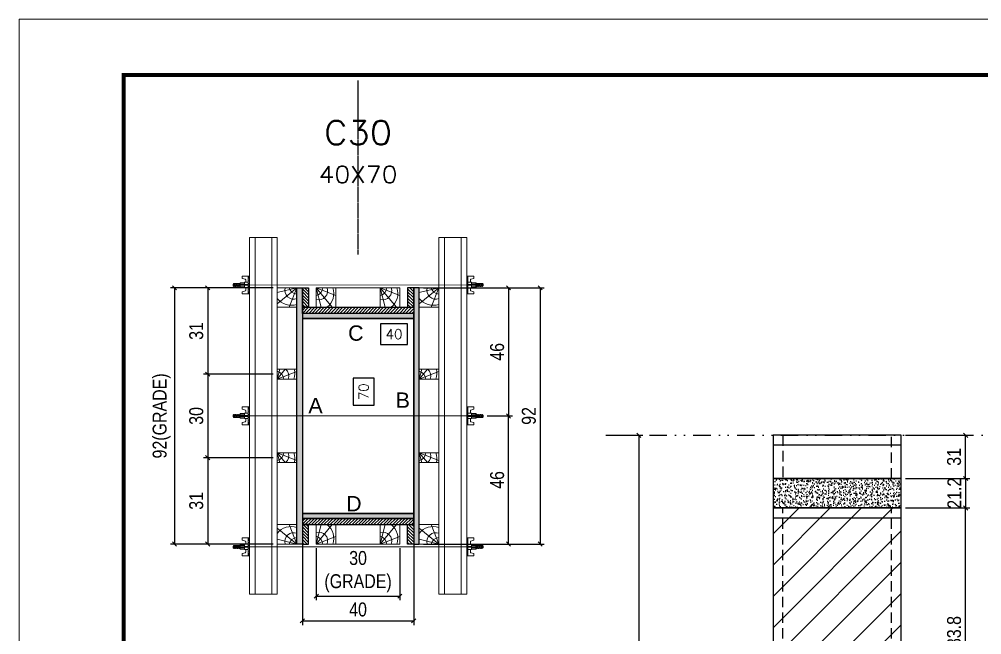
# Model space of a CAD drawing. Extents: x 2949 to 9203, y -16089 to 12527.
# Drawn here: x 4534 to 5225, y 1748 to 2190 of the extents above; entities that cross this region are included whole.
import ezdxf
from ezdxf.enums import TextEntityAlignment as Align

# ---------------------------------------------------------------- set-up
doc = ezdxf.new("R2010")
doc.units = 0
for name, pattern in [('DASHED', [0.75, 0.5, -0.25]), ('DIVIDE2', [0.625, 0.25, -0.125, 0, -0.125, 0, -0.125]), ('HIDDEN', [0.375, 0.25, -0.125])]:
    doc.linetypes.add(name, pattern=pattern)
for name, color, linetype in [('CHAPA', 1, 'Continuous'), ('COTA', 241, 'Continuous'), ('cotas', 4, 'Continuous'), ('MEIO_PONT', 93, 'Continuous'), ('Nível', 160, 'Continuous'), ('Painéis', 200, 'Continuous'), ('SARR_2.2x7', 40, 'Continuous'), ('SARRAFO', 251, 'Continuous'), ('Sarrafo de Pressão', 42, 'HIDDEN'), ('Texto de Titulo', 7, 'Continuous'), ('Texto Qtd Sarr', 242, 'Continuous'), ('TEXTO_GERAL', 7, 'Continuous')]:
    doc.layers.add(name, color=color, linetype=linetype)
for name, color, linetype, lineweight in [('Folhas', 255, 'Continuous', 9), ('Hachura', 251, 'Continuous', 9), ('Madeira', 126, 'Continuous', 18), ('Perfil Metálico', 224, 'Continuous', 18), ('SARRAFO DE PRESSAO', 251, 'DASHED', 9), ('Texto Seção', 7, 'Continuous', 15)]:
    doc.layers.add(name, color=color, linetype=linetype, lineweight=lineweight)
doc.styles.add('ARIAL', font='arial.ttf')
doc.styles.add('COTA TECNICA', font='techl___.ttf', dxfattribs={"height": 10})
doc.styles.add('COTA TECNICA 2X', font='techl___.ttf', dxfattribs={"height": 10})
doc.styles.add('COTA TECNICA-50', font='techl___.ttf', dxfattribs={"height": 10})
doc.styles.add('ROMANS', font='romans.shx')
doc.dimstyles.new('COTA PAINEL-50', dxfattribs={"dimtxt": 10, "dimasz": 3, "dimexe": 3, "dimexo": 3, "dimgap": 3, "dimtad": 1, "dimdec": 1, "dimzin": 12, "dimdsep": 46, "dimtxsty": 'COTA TECNICA-50', "dimblk1": 'OBLIQUE', "dimblk2": 'OBLIQUE', "dimsah": 1, "dimcen": 0.9, "dimclrd": 4, "dimclre": 4, "dimclrt": 240, "dimadec": 1, "dimazin": 3, "dimtfac": 1, "dimtdec": 1, "dimtmove": 0, "dimatfit": 3, "dimfxl": 1, "dimtolj": 1, "dimtzin": 12, "dimarcsym": 0})
doc.dimstyles.new('PAINEL', dxfattribs={"dimtxt": 10, "dimasz": 3, "dimexe": 3, "dimexo": 3, "dimgap": 3, "dimtad": 1, "dimdec": 1, "dimzin": 12, "dimdsep": 46, "dimtxsty": 'COTA TECNICA', "dimblk1": 'OBLIQUE', "dimblk2": 'OBLIQUE', "dimsah": 1, "dimcen": 0.9, "dimclrd": 4, "dimclre": 4, "dimclrt": 240, "dimadec": 1, "dimazin": 3, "dimtfac": 1, "dimtdec": 1, "dimtmove": 0, "dimatfit": 3, "dimfxl": 1, "dimtolj": 1, "dimtzin": 12, "dimarcsym": 0})
doc.dimstyles.new('SECAO PILAR', dxfattribs={"dimtxt": 10, "dimasz": 3, "dimexe": 3, "dimexo": 3, "dimgap": 3, "dimtad": 1, "dimdec": 1, "dimlfac": 0.5, "dimzin": 12, "dimdsep": 46, "dimtxsty": 'COTA TECNICA 2X', "dimblk1": 'OBLIQUE', "dimblk2": 'OBLIQUE', "dimsah": 1, "dimcen": 0.9, "dimclrd": 256, "dimclre": 256, "dimclrt": 256, "dimadec": 1, "dimazin": 3, "dimtfac": 1, "dimtdec": 1, "dimtmove": 0, "dimatfit": 3, "dimfxl": 1, "dimtolj": 1, "dimtzin": 12, "dimarcsym": 0})
doc.dimstyles.new('SECÇÃO 2', dxfattribs={"dimtxt": 7, "dimasz": 6, "dimexe": 0.18, "dimexo": 2, "dimgap": -4, "dimtad": 3, "dimdec": 1, "dimlfac": 0.5, "dimzin": 12, "dimdsep": 46, "dimtxsty": 'ROMANS', "dimblk": 'ARCHTICK', "dimcen": 0.09, "dimse1": 1, "dimse2": 1, "dimsd1": 1, "dimsd2": 1, "dimclrd": 180, "dimclre": 5, "dimclrt": 1, "dimadec": 0, "dimazin": 3, "dimtfac": 1, "dimtdec": 1, "dimtofl": 0, "dimtmove": 0, "dimatfit": 3, "dimldrblk": 'ARCHTICK', "dimfxl": 1, "dimtolj": 1, "dimtzin": 0, "dimarcsym": 0})

# ---------------------------------------------------------------- blocks, each defined once
blk = doc.blocks.new('9999999999')
at = {"layer": 'Folhas'}
blk.add_lwpolyline([(98138.98, 34190.21), (99623.98, 34190.21), (99623.98, 35240.21), (98138.98, 35240.21)], close=True, dxfattribs=at)
at = {"layer": 'Folhas', "color": 30, "const_width": 3}
blk.add_lwpolyline([(98213.98, 34230.21), (99583.98, 34230.21), (99583.98, 35200.21), (98213.98, 35200.21)], close=True, dxfattribs=at)
blk = doc.blocks.new('*D1313')
at = {"layer": 'COTA', "color": 180, "lineweight": -2, "transparency": 16777216}
for p, q in [((4788.84, 1931.77), (4773.84, 1931.77)), ((4773.84, 1931.77), (4773.84, 1912.44)), ((4788.84, 1912.44), (4788.84, 1931.77)), ((4773.84, 1912.44), (4788.84, 1912.44))]:
    blk.add_line(p, q, dxfattribs=at)
at = {"layer": 'Defpoints', "color": 0, "transparency": 16777216}
for p in [(4737.33, 1974.74), (4737.33, 1834.74), (4792.84, 1834.74)]:
    blk.add_point(p, dxfattribs=at)
at = {"layer": 'COTA', "color": 1, "transparency": 16777216, "insert": (4781.34, 1922.11), "char_height": 7, "attachment_point": 5, "rotation": 90, "style": 'ROMANS'}
blk.add_mtext('\\A1;70', dxfattribs=at)
blk = doc.blocks.new('_ArchTick')
at = {"color": 0, "linetype": 'ByBlock', "const_width": 0.15}
blk.add_lwpolyline([(-0.5, -0.5), (0.5, 0.5)], dxfattribs=at)
blk = doc.blocks.new('_Oblique')
at = {"color": 0, "linetype": 'ByBlock', "lineweight": -2}
blk.add_line((-0.5, -0.5), (0.5, 0.5), dxfattribs=at)
blk = doc.blocks.new('*D1314')
at = {"layer": 'COTA', "lineweight": -2, "transparency": 16777216}
for p, q in [((4824.33, 1996.74), (4911.1, 1996.74)), ((4908.1, 1996.74), (4908.1, 1812.74)), ((4824.33, 1812.74), (4911.1, 1812.74))]:
    blk.add_line(p, q, dxfattribs=at)
at = {"layer": 'Defpoints', "color": 0, "transparency": 16777216}
for p in [(4821.33, 1996.74), (4821.33, 1812.74), (4908.1, 1812.74)]:
    blk.add_point(p, dxfattribs=at)
at = {"layer": 'COTA', "lineweight": -2, "transparency": 16777216, "xscale": 3, "yscale": 3, "zscale": 3}
for p, rotation in [((4908.1, 1996.74), 90), ((4908.1, 1812.74), 270)]:
    blk.add_blockref('_Oblique', p, dxfattribs=dict(at, rotation=rotation))
at = {"layer": 'COTA', "transparency": 16777216, "insert": (4900.02, 1904.74), "char_height": 10, "attachment_point": 5, "rotation": 90, "style": 'COTA TECNICA 2X'}
blk.add_mtext('\\A1;92', dxfattribs=at)
blk = doc.blocks.new('*D1315')
at = {"layer": 'COTA', "lineweight": -2, "transparency": 16777216}
for p, q in [((4858.33, 1996.74), (4888.33, 1996.74)), ((4885.33, 1996.74), (4885.33, 1904.74)), ((4870.13, 1904.74), (4888.33, 1904.74))]:
    blk.add_line(p, q, dxfattribs=at)
at = {"layer": 'Defpoints', "color": 0, "transparency": 16777216}
for p in [(4855.33, 1996.74), (4867.13, 1904.74), (4885.33, 1904.74)]:
    blk.add_point(p, dxfattribs=at)
at = {"layer": 'COTA', "lineweight": -2, "transparency": 16777216, "xscale": 3, "yscale": 3, "zscale": 3}
for p, rotation in [((4885.33, 1996.74), 90), ((4885.33, 1904.74), 270)]:
    blk.add_blockref('_Oblique', p, dxfattribs=dict(at, rotation=rotation))
at = {"layer": 'COTA', "transparency": 16777216, "insert": (4877.23, 1950.74), "char_height": 10, "attachment_point": 5, "rotation": 90, "style": 'COTA TECNICA 2X'}
blk.add_mtext('\\A1;46', dxfattribs=at)
blk = doc.blocks.new('*D1316')
at = {"layer": 'COTA', "lineweight": -2, "transparency": 16777216}
for p, q in [((4870.13, 1904.74), (4888.33, 1904.74)), ((4885.33, 1812.74), (4885.33, 1904.74)), ((4858.33, 1812.74), (4888.33, 1812.74))]:
    blk.add_line(p, q, dxfattribs=at)
at = {"layer": 'Defpoints', "color": 0, "transparency": 16777216}
for p in [(4867.13, 1904.74), (4885.33, 1904.74), (4855.33, 1812.74)]:
    blk.add_point(p, dxfattribs=at)
at = {"layer": 'COTA', "lineweight": -2, "transparency": 16777216, "xscale": 3, "yscale": 3, "zscale": 3}
for p, rotation in [((4885.33, 1904.74), 90), ((4885.33, 1812.74), 270)]:
    blk.add_blockref('_Oblique', p, dxfattribs=dict(at, rotation=rotation))
at = {"layer": 'COTA', "transparency": 16777216, "insert": (4877.23, 1858.74), "char_height": 10, "attachment_point": 5, "rotation": 90, "style": 'COTA TECNICA 2X'}
blk.add_mtext('\\A1;46', dxfattribs=at)
blk = doc.blocks.new('*D1317')
at = {"layer": 'COTA', "color": 180, "lineweight": -2, "transparency": 16777216}
for p, q in [((4812.83, 1970.94), (4793.5, 1970.94)), ((4793.5, 1970.94), (4793.5, 1955.94)), ((4812.83, 1955.94), (4812.83, 1970.94)), ((4793.5, 1955.94), (4812.83, 1955.94))]:
    blk.add_line(p, q, dxfattribs=at)
at = {"layer": 'Defpoints', "color": 0, "transparency": 16777216}
for p in [(4737.33, 1974.74), (4817.33, 1974.74), (4817.33, 1951.94)]:
    blk.add_point(p, dxfattribs=at)
at = {"layer": 'COTA', "color": 1, "transparency": 16777216, "insert": (4803.16, 1963.44), "char_height": 7, "attachment_point": 5, "style": 'ROMANS'}
blk.add_mtext('\\A1;40', dxfattribs=at)
blk = doc.blocks.new('titulo1')
at = {"layer": 'Defpoints', "color": 252, "linetype": 'HIDDEN', "ltscale": 2}
blk.add_line((0, 0), (0, 125), dxfattribs=at)
at = {"layer": 'Defpoints', "style": 'ROMANS', "oblique": 15}
blk.add_attdef('FOLHA', text='', height=10, dxfattribs=at).set_placement((0, 15.58), align=Align.MIDDLE_CENTER)
at = {"layer": 'Texto Qtd Sarr', "color": 3, "style": 'ROMANS', "oblique": 15}
for tag, height, p in [('TITULO', 17, (0, 71.45)), ('SEÇÃO', 12, (0, 41.55))]:
    blk.add_attdef(tag, text='', height=height, dxfattribs=at).set_placement(p, align=Align.MIDDLE_CENTER)
blk = doc.blocks.new('PONTALETE')
at = {"layer": 'Madeira'}
for q in [(2.71, 7), (7, 5.76), (7, 1.74)]:
    blk.add_line((0, 0), q, dxfattribs=at)
blk.add_lwpolyline([(0, 0), (7, 0), (7, 7), (0, 7)], close=True, dxfattribs=at)
for centre, radius, start, end in [((2.04, 0.06), 6.23, 37.2818, 109.0913), ((1.09, 0.9), 3.19, 343.603, 109.9847), ((-0.21, -0.78), 3.09, 14.6322, 86.0383)]:
    blk.add_arc(centre, radius, start, end, dxfattribs=at)
blk = doc.blocks.new('*D1318')
at = {"layer": 'COTA', "lineweight": -2, "transparency": 16777216}
for p, q in [((4716.33, 1996.74), (4642.55, 1996.74)), ((4645.55, 1996.74), (4645.55, 1812.74)), ((4716.33, 1812.74), (4642.55, 1812.74))]:
    blk.add_line(p, q, dxfattribs=at)
at = {"layer": 'Defpoints', "color": 0, "transparency": 16777216}
for p in [(4719.33, 1996.74), (4645.55, 1812.74), (4719.33, 1812.74)]:
    blk.add_point(p, dxfattribs=at)
at = {"layer": 'COTA', "lineweight": -2, "transparency": 16777216, "xscale": 3, "yscale": 3, "zscale": 3}
for p, rotation in [((4645.55, 1996.74), 90), ((4645.55, 1812.74), 270)]:
    blk.add_blockref('_Oblique', p, dxfattribs=dict(at, rotation=rotation))
at = {"layer": 'COTA', "transparency": 16777216, "insert": (4636.33, 1904.74), "char_height": 10, "attachment_point": 5, "rotation": 90, "style": 'COTA TECNICA 2X'}
blk.add_mtext('\\A1;92(GRADE)', dxfattribs=at)
blk = doc.blocks.new('MEIO PONTALETE')
at = {"layer": 'Madeira'}
for q in [(2.71, 7), (3.5, 2.88), (3.5, 0.87)]:
    blk.add_line((0, 0), q, dxfattribs=at)
blk.add_lwpolyline([(0, 0), (3.5, 0), (3.5, 7), (0, 7)], close=True, dxfattribs=at)
for centre, radius, start, end in [((2.04, 0.06), 6.23, 76.4499, 109.0913), ((1.09, 0.9), 3.19, 40.9063, 109.9847), ((-0.21, -0.78), 3.09, 14.6322, 86.0383)]:
    blk.add_arc(centre, radius, start, end, dxfattribs=at)
blk = doc.blocks.new('*D1319')
at = {"layer": 'COTA', "lineweight": -2, "transparency": 16777216}
for p, q in [((4716.33, 1874.74), (4666.39, 1874.74)), ((4669.39, 1874.74), (4669.39, 1812.74)), ((4716.33, 1812.74), (4666.39, 1812.74))]:
    blk.add_line(p, q, dxfattribs=at)
at = {"layer": 'Defpoints', "color": 0, "transparency": 16777216}
for p in [(4719.33, 1874.74), (4669.39, 1812.74), (4719.33, 1812.74)]:
    blk.add_point(p, dxfattribs=at)
at = {"layer": 'COTA', "lineweight": -2, "transparency": 16777216, "xscale": 3, "yscale": 3, "zscale": 3}
for p, rotation in [((4669.39, 1874.74), 90), ((4669.39, 1812.74), 270)]:
    blk.add_blockref('_Oblique', p, dxfattribs=dict(at, rotation=rotation))
at = {"layer": 'COTA', "transparency": 16777216, "insert": (4661.17, 1843.74), "char_height": 10, "attachment_point": 5, "rotation": 90, "style": 'COTA TECNICA 2X'}
blk.add_mtext('\\A1;31', dxfattribs=at)
blk = doc.blocks.new('C')
at = {"layer": 'Hachura', "color": 0}
for p, q in [((0, 3.22), (0, -3.22)), ((0.45, 3.22), (0, 3.22)), ((0.46, 3.16), (0, 3.16)), ((0.46, 3.05), (0, 3.05)), ((0.46, 2.88), (0, 2.88)), ((0, 2.75), (0, -1.16)), ((0.46, 2.65), (0, 2.65)), ((0.46, 2.23), (0, 2.23)), ((0.46, 1.51), (0, 1.51)), ((0.39, 0.49), (0.17, 0.49)), ((0.45, -3.23), (0.45, 3.22)), ((0.45, 3.22), (2.58, 3.22)), ((1.74, 0.97), (0.45, 0.97)), ((1.45, 0.1), (0.45, 0.1)), ((1.35, 1.94), (1.35, 0.96)), ((2.58, 2.39), (1.47, 2.09)), ((1.74, -0.97), (1.74, 0.97)), ((1.74, 0.97), (1.74, 0.84)), ((1.74, 0.97), (1.74, 0.84)), ((1.74, 0.84), (3.35, 0.84)), ((3.35, 0.45), (1.74, 0.45)), ((2.58, 3.22), (2.58, 2.39)), ((3.32, 0.84), (3.32, -0.84)), ((3.35, 0.84), (3.35, -0.84)), ((3.68, 0.45), (3.35, 0.45)), ((3.84, -0.52), (3.35, 0.45)), ((3.35, 0.06), (3.67, -0.57)), ((3.68, 0.45), (4.16, -0.52)), ((3.72, 0.5), (4.25, -0.57)), ((4.37, -0.55), (3.83, 0.53)), ((4.15, 0.45), (3.93, 0.45)), ((4.42, -0.52), (3.93, 0.45)), ((4.15, 0.45), (4.26, 0.45)), ((4.26, 0.45), (4.74, -0.52)), ((4.3, 0.5), (4.83, -0.57)), ((4.95, -0.55), (4.41, 0.53)), ((4.51, 0.45), (4.84, 0.45)), ((5, -0.52), (4.51, 0.45)), ((4.84, 0.45), (5.32, -0.52)), ((4.88, 0.5), (5.41, -0.57)), ((5.53, -0.55), (4.99, 0.53)), ((5.58, -0.52), (5.09, 0.45)), ((5.42, 0.45), (5.09, 0.45)), ((5.58, -0.52), (5.09, 0.45)), ((5.42, 0.45), (5.74, -0.19)), ((5.46, 0.5), (5.74, -0.07)), ((5.74, 0.19), (5.57, 0.53)), ((5.74, 0.32), (5.68, 0.45)), ((5.68, 0.45), (5.74, 0.45)), ((5.74, 0.45), (5.9, 0.29)), ((5.74, 0.45), (5.74, -0.52)), ((5.9, -0.36), (5.9, 0.29)), ((0.45, 0), (0, 0)), ((0.46, -1.52), (0, -1.52)), ((0.46, -2.23), (0, -2.23)), ((0.46, -2.65), (0, -2.65)), ((0.46, -2.88), (0, -2.88)), ((0.46, -3.05), (0, -3.05)), ((0.46, -3.16), (0, -3.16)), ((0, -3.22), (2.57, -3.22)), ((0.08, -0.48), (0.29, -0.48)), ((0.29, -0.48), (0.4, -0.48)), ((0.45, 0), (0.45, -0.97)), ((0.45, -0.16), (1.45, -0.16)), ((0.45, -0.65), (0.45, -0.32)), ((0.45, -3.23), (0.45, -0.65)), ((0.45, -0.97), (1.74, -0.97)), ((1.35, -1.94), (1.35, -0.97)), ((2.58, -2.39), (1.47, -2.1)), ((3.35, -0.32), (1.74, -0.32)), ((3.35, -0.84), (1.74, -0.84)), ((2.58, -3.23), (2.58, -2.39)), ((3.35, -0.07), (3.58, -0.52)), ((3.35, -0.52), (3.58, -0.52)), ((3.84, -0.52), (4.16, -0.52)), ((4.42, -0.52), (4.74, -0.52)), ((4.63, -0.52), (4.74, -0.52)), ((5, -0.52), (5.32, -0.52)), ((5.58, -0.52), (5.74, -0.52)), ((5.74, -0.52), (5.9, -0.36)), ((5.74, -0.52), (5.74, -0.52))]:
    blk.add_line(p, q, dxfattribs=at)
for centre, radius, start, end in [((1.52, 1.94), 0.161, 104.7436, 180), ((1.44, -0.03), 0.129, 272.695, 87.305), ((3.81, 0.39), 0.143, 25.5688, 154.4312), ((4.39, 0.39), 0.143, 25.5688, 154.4312), ((4.97, 0.39), 0.143, 25.5688, 154.4312), ((5.55, 0.39), 0.143, 25.5688, 154.4312), ((0.17, -0.37), 0.174, 221.744, 317.8592), ((1.52, -1.94), 0.161, 180, 255.2564), ((3.71, -0.4), 0.174, 222.1408, 318.256), ((4.29, -0.4), 0.174, 222.1408, 318.256), ((4.87, -0.4), 0.174, 222.1408, 318.256), ((5.45, -0.4), 0.174, 222.1408, 318.256), ((5.61, -0.4), 0.174, 317.8592, 318.256)]:
    blk.add_arc(centre, radius, start, end, dxfattribs=at)
blk = doc.blocks.new('*D1320')
at = {"layer": 'COTA', "lineweight": -2, "transparency": 16777216}
for p, q in [((4716.33, 1996.74), (4666.39, 1996.74)), ((4669.39, 1996.74), (4669.39, 1934.74)), ((4716.33, 1934.74), (4666.39, 1934.74))]:
    blk.add_line(p, q, dxfattribs=at)
at = {"layer": 'Defpoints', "color": 0, "transparency": 16777216}
for p in [(4719.33, 1996.74), (4669.39, 1934.74), (4719.33, 1934.74)]:
    blk.add_point(p, dxfattribs=at)
at = {"layer": 'COTA', "lineweight": -2, "transparency": 16777216, "xscale": 3, "yscale": 3, "zscale": 3}
for p, rotation in [((4669.39, 1996.74), 90), ((4669.39, 1934.74), 270)]:
    blk.add_blockref('_Oblique', p, dxfattribs=dict(at, rotation=rotation))
at = {"layer": 'COTA', "transparency": 16777216, "insert": (4661.17, 1965.74), "char_height": 10, "attachment_point": 5, "rotation": 90, "style": 'COTA TECNICA 2X'}
blk.add_mtext('\\A1;31', dxfattribs=at)
blk = doc.blocks.new('*D1321')
at = {"layer": 'COTA', "lineweight": -2, "transparency": 16777216}
for p, q in [((4716.33, 1934.74), (4666.39, 1934.74)), ((4669.39, 1934.74), (4669.39, 1874.74)), ((4716.33, 1874.74), (4666.39, 1874.74))]:
    blk.add_line(p, q, dxfattribs=at)
at = {"layer": 'Defpoints', "color": 0, "transparency": 16777216}
for p in [(4719.33, 1934.74), (4669.39, 1874.74), (4719.33, 1874.74)]:
    blk.add_point(p, dxfattribs=at)
at = {"layer": 'COTA', "lineweight": -2, "transparency": 16777216, "xscale": 3, "yscale": 3, "zscale": 3}
for p, rotation in [((4669.39, 1934.74), 90), ((4669.39, 1874.74), 270)]:
    blk.add_blockref('_Oblique', p, dxfattribs=dict(at, rotation=rotation))
at = {"layer": 'COTA', "transparency": 16777216, "insert": (4661.17, 1904.74), "char_height": 10, "attachment_point": 5, "rotation": 90, "style": 'COTA TECNICA 2X'}
blk.add_mtext('\\A1;30', dxfattribs=at)
blk = doc.blocks.new('*D1343')
at = {"layer": 'cotas', "color": 4, "linetype": 'ByBlock', "lineweight": -2, "transparency": 16777216}
for p, q in [((4958.19, 1890.84), (4981.91, 1890.84)), ((4978.91, 1890.84), (4978.91, 1530.84)), ((4958.19, 1530.84), (4981.91, 1530.84))]:
    blk.add_line(p, q, dxfattribs=at)
at = {"layer": 'Defpoints', "color": 0, "linetype": 'ByBlock', "transparency": 16777216}
for p in [(4955.19, 1890.84), (4955.19, 1530.84), (4978.91, 1530.84)]:
    blk.add_point(p, dxfattribs=at)
at = {"layer": 'cotas', "color": 4, "linetype": 'ByBlock', "lineweight": -2, "transparency": 16777216, "xscale": 3, "yscale": 3, "zscale": 3}
for p, rotation in [((4978.91, 1890.84), 90), ((4978.91, 1530.84), 270)]:
    blk.add_blockref('_Oblique', p, dxfattribs=dict(at, rotation=rotation))
at = {"layer": 'cotas', "color": 240, "linetype": 'ByBlock', "transparency": 16777216, "insert": (4970.69, 1723.37), "char_height": 10, "attachment_point": 5, "rotation": 90, "style": 'COTA TECNICA'}
blk.add_mtext('\\A1;360', dxfattribs=at)
blk = doc.blocks.new('*D1325')
at = {"layer": 'COTA', "color": 4, "linetype": 'ByBlock', "lineweight": -2, "transparency": 16777216}
for p, q in [((5170.36, 1838.64), (5216.6, 1838.64)), ((5213.6, 1654.84), (5213.6, 1838.64)), ((5170.36, 1654.84), (5216.6, 1654.84))]:
    blk.add_line(p, q, dxfattribs=at)
at = {"layer": 'Defpoints', "color": 0, "linetype": 'ByBlock', "transparency": 16777216}
for p in [(5167.36, 1838.64), (5213.6, 1838.64), (5167.36, 1654.84)]:
    blk.add_point(p, dxfattribs=at)
at = {"layer": 'COTA', "color": 4, "linetype": 'ByBlock', "lineweight": -2, "transparency": 16777216, "xscale": 3, "yscale": 3, "zscale": 3}
for p, rotation in [((5213.6, 1838.64), 90), ((5213.6, 1654.84), 270)]:
    blk.add_blockref('_Oblique', p, dxfattribs=dict(at, rotation=rotation))
at = {"layer": 'COTA', "color": 240, "linetype": 'ByBlock', "transparency": 16777216, "insert": (5205.36, 1746.74), "char_height": 10, "attachment_point": 5, "rotation": 90, "style": 'COTA TECNICA'}
blk.add_mtext('\\A1;183.8', dxfattribs=at)
blk = doc.blocks.new('*D1326')
at = {"layer": 'COTA', "color": 4, "linetype": 'ByBlock', "lineweight": -2, "transparency": 16777216}
for p, q in [((5170.36, 1859.84), (5216.6, 1859.84)), ((5213.6, 1859.84), (5213.6, 1838.64)), ((5170.36, 1838.64), (5216.6, 1838.64))]:
    blk.add_line(p, q, dxfattribs=at)
at = {"layer": 'Defpoints', "color": 0, "linetype": 'ByBlock', "transparency": 16777216}
for p in [(5167.36, 1859.84), (5167.36, 1838.64), (5213.6, 1838.64)]:
    blk.add_point(p, dxfattribs=at)
at = {"layer": 'COTA', "color": 4, "linetype": 'ByBlock', "lineweight": -2, "transparency": 16777216, "xscale": 3, "yscale": 3, "zscale": 3}
for p, rotation in [((5213.6, 1859.84), 90), ((5213.6, 1838.64), 270)]:
    blk.add_blockref('_Oblique', p, dxfattribs=dict(at, rotation=rotation))
at = {"layer": 'COTA', "color": 240, "linetype": 'ByBlock', "transparency": 16777216, "insert": (5205.54, 1849.24), "char_height": 10, "attachment_point": 5, "rotation": 90, "style": 'COTA TECNICA'}
blk.add_mtext('\\A1;21.2', dxfattribs=at)
blk = doc.blocks.new('*D1341')
at = {"layer": 'COTA', "lineweight": -2, "transparency": 16777216}
for p, q in [((4737.33, 1828.14), (4737.33, 1754.62)), ((4817.33, 1828.14), (4817.33, 1754.62)), ((4737.33, 1757.62), (4817.33, 1757.62))]:
    blk.add_line(p, q, dxfattribs=at)
at = {"layer": 'Defpoints', "color": 0, "transparency": 16777216}
for p in [(4737.33, 1831.14), (4817.33, 1831.14), (4817.33, 1757.62)]:
    blk.add_point(p, dxfattribs=at)
at = {"layer": 'COTA', "lineweight": -2, "transparency": 16777216, "xscale": 3, "yscale": 3, "zscale": 3, "rotation": 180}
blk.add_blockref('_Oblique', (4737.33, 1757.62), dxfattribs=at)
at = {"layer": 'COTA', "lineweight": -2, "transparency": 16777216, "xscale": 3, "yscale": 3, "zscale": 3}
blk.add_blockref('_Oblique', (4817.33, 1757.62), dxfattribs=at)
at = {"layer": 'COTA', "transparency": 16777216, "insert": (4777.33, 1765.72), "char_height": 10, "attachment_point": 5, "style": 'COTA TECNICA 2X'}
blk.add_mtext('\\A1;40', dxfattribs=at)
blk = doc.blocks.new('*D1342')
at = {"layer": 'COTA', "lineweight": -2, "transparency": 16777216}
for p, q in [((4747.33, 1809.74), (4747.33, 1772.35)), ((4807.33, 1809.74), (4807.33, 1772.35)), ((4747.33, 1775.35), (4807.33, 1775.35))]:
    blk.add_line(p, q, dxfattribs=at)
at = {"layer": 'Defpoints', "color": 0, "transparency": 16777216}
for p in [(4747.33, 1812.74), (4807.33, 1812.74), (4807.33, 1775.35)]:
    blk.add_point(p, dxfattribs=at)
at = {"layer": 'COTA', "lineweight": -2, "transparency": 16777216, "xscale": 3, "yscale": 3, "zscale": 3, "rotation": 180}
blk.add_blockref('_Oblique', (4747.33, 1775.35), dxfattribs=at)
at = {"layer": 'COTA', "lineweight": -2, "transparency": 16777216, "xscale": 3, "yscale": 3, "zscale": 3}
blk.add_blockref('_Oblique', (4807.33, 1775.35), dxfattribs=at)
at = {"layer": 'COTA', "transparency": 16777216, "insert": (4777.33, 1792.91), "char_height": 10, "attachment_point": 5, "style": 'COTA TECNICA 2X'}
blk.add_mtext('\\A1;30\\P(GRADE)', dxfattribs=at)
blk = doc.blocks.new('*D3334')
at = {"layer": 'COTA', "color": 4, "lineweight": -2, "transparency": 16777216}
for p, q in [((5170.36, 1890.84), (5216.6, 1890.84)), ((5213.6, 1859.84), (5213.6, 1890.84)), ((5170.36, 1859.84), (5216.6, 1859.84))]:
    blk.add_line(p, q, dxfattribs=at)
at = {"layer": 'Defpoints', "color": 0, "transparency": 16777216}
for p in [(5167.36, 1890.84), (5213.6, 1890.84), (5167.36, 1859.84)]:
    blk.add_point(p, dxfattribs=at)
at = {"layer": 'COTA', "color": 4, "lineweight": -2, "transparency": 16777216, "xscale": 3, "yscale": 3, "zscale": 3}
for p, rotation in [((5213.6, 1890.84), 90), ((5213.6, 1859.84), 270)]:
    blk.add_blockref('_Oblique', p, dxfattribs=dict(at, rotation=rotation))
at = {"layer": 'COTA', "color": 240, "transparency": 16777216, "insert": (5205.38, 1875.34), "char_height": 10, "attachment_point": 5, "rotation": 90, "style": 'COTA TECNICA-50'}
blk.add_mtext('\\A1;31', dxfattribs=at)

msp = doc.modelspace()

# ---------------------------------------------------------------- hatches: boundary and pattern name
at = {"layer": 'COTA', "linetype": 'ByBlock'}
h = msp.add_hatch(dxfattribs=at)
h.set_pattern_fill('AR-CONC', color=256, scale=0.03)
h.set_pattern_definition([(50, (-124500.4665, -23870.0456), (5.46554007, -0.47817257), [0.5715, -6.2865]), (355, (-124500.4665, -23870.0456), (-1.05730264, 5.73170536), [0.4572, -5.02921753]), (100.4514447, (-124500.011, -23870.0855), (4.40823741, 5.25353256), [0.48570026, -5.34270734]), (46.1842, (-124500.4665, -23868.5216), (8.13237123, -1.26126984), [0.85725, -9.42975]), (96.6355576, (-124499.789, -23868.627), (7.122124, 7.42278374), [0.7285507, -8.01406824]), (351.184151, (-124500.4665, -23868.522), (7.122124, 7.42278374), [0.685799, -7.54379196]), (21, (-124499.7045, -23868.9026), (4.54843174, -3.06795595), [0.5715, -6.2865]), (326, (-124499.7045, -23868.9026), (1.85406085, 5.52563898), [0.4572, -5.0292]), (71.451445, (-124499.3255, -23869.1583), (6.40249258, 2.45768307), [0.48570026, -5.34269813]), (37.5, (-124500.4665, -23870.0456), (0.092658098, 2.536651166), [0, -4.96824, 0, -5.1054, 0, -5.04825]), (7.5, (-124500.4665, -23870.0456), (2.004589875, 3.005417245), [0, -2.91084, 0, -4.85394, 0, -1.92405]), (327.5, (-124502.1658, -23870.0456), (4.067717855, -0.17186232), [0, -1.905, 0, -5.9436, 0, -7.8867]), (317.5, (-124502.9278, -23870.0456), (4.44387544, 0.76279473), [0, -2.4765, 0, -3.94716, 0, -5.6007])])
h.paths.add_polyline_path([(5075.36, 1838.64), (5167.36, 1838.64), (5167.36, 1859.84), (5075.36, 1859.84)])
at = {"layer": 'Hachura'}
h = msp.add_hatch(color=256, dxfattribs=at)
h.dxf.hatch_style = 1
h.paths.add_polyline_path([(4737.33, 1812.74), (4733.33, 1812.74), (4733.33, 1996.74), (4737.33, 1996.74)])
h = msp.add_hatch(color=256, dxfattribs=at)
h.dxf.hatch_style = 1
h.paths.add_polyline_path([(4737.33, 1812.74), (4733.33, 1812.74), (4733.33, 1996.74), (4737.33, 1996.74)])
h = msp.add_hatch(dxfattribs=at)
h.set_pattern_fill('ANSI31', color=256, scale=0.5, angle=90, style=0)
h.set_pattern_definition([(135, (-18154.0793, 11120.6886), (-1.12253202, -1.12253202), [])])
h.paths.add_polyline_path([(4737.33, 1982.74), (4741.73, 1982.74), (4741.73, 1996.74), (4737.33, 1996.74)])
h = msp.add_hatch(dxfattribs=at)
h.set_pattern_fill('ANSI31', color=256, scale=0.5, angle=90, style=0)
h.set_pattern_definition([(135, (-18112.0793, 11120.6886), (-1.12253202, -1.12253202), [])])
h.paths.add_polyline_path([(4817.33, 1982.74), (4812.93, 1982.74), (4812.93, 1996.74), (4817.33, 1996.74)])
h = msp.add_hatch(color=256, dxfattribs=at)
h.dxf.hatch_style = 1
h.paths.add_polyline_path([(4817.33, 1812.74), (4821.33, 1812.74), (4821.33, 1996.74), (4817.33, 1996.74)])
h = msp.add_hatch(color=256, dxfattribs=at)
h.dxf.hatch_style = 1
h.paths.add_polyline_path([(4817.33, 1812.74), (4821.33, 1812.74), (4821.33, 1996.74), (4817.33, 1996.74)])
h = msp.add_hatch(dxfattribs=at)
h.set_pattern_fill('ANSI31', color=256, scale=0.5, style=0)
h.set_pattern_definition([(45, (13911.2807, 24907.745), (-1.12253202, 1.12253202), [])])
h.paths.add_polyline_path([(4817.33, 1978.34), (4817.33, 1982.74), (4737.33, 1982.74), (4737.33, 1978.34)])
h = msp.add_hatch(color=256, dxfattribs=at)
h.dxf.hatch_style = 1
h.paths.add_polyline_path([(4737.33, 1978.34), (4737.33, 1974.74), (4817.33, 1974.74), (4817.33, 1978.34)])
h = msp.add_hatch(color=256, dxfattribs=at)
h.dxf.hatch_style = 1
h.paths.add_polyline_path([(4737.33, 1978.34), (4737.33, 1974.74), (4817.33, 1974.74), (4817.33, 1978.34)])
h = msp.add_hatch(dxfattribs=at)
h.set_pattern_fill('ANSI31', color=256, scale=5)
h.paths.add_polyline_path([(5167.36, 1838.64), (5075.36, 1838.64), (5075.36, 1654.84), (5167.36, 1654.84)])
h = msp.add_hatch(color=256, dxfattribs=at)
h.dxf.hatch_style = 1
h.paths.add_polyline_path([(4737.33, 1834.74), (4737.33, 1831.14), (4817.33, 1831.14), (4817.33, 1834.74)])
h = msp.add_hatch(color=256, dxfattribs=at)
h.dxf.hatch_style = 1
h.paths.add_polyline_path([(4737.33, 1834.74), (4737.33, 1831.14), (4817.33, 1831.14), (4817.33, 1834.74)])
h = msp.add_hatch(dxfattribs=at)
h.set_pattern_fill('ANSI31', color=256, scale=0.5, style=0)
h.set_pattern_definition([(45, (13911.2807, 24933.745), (-1.12253202, 1.12253202), [])])
h.paths.add_polyline_path([(4817.33, 1831.14), (4817.33, 1826.74), (4737.33, 1826.74), (4737.33, 1831.14)])
h = msp.add_hatch(dxfattribs=at)
h.set_pattern_fill('ANSI31', color=256, scale=0.5, angle=90, style=0)
h.set_pattern_definition([(135, (-18154.0793, 11315.6886), (-1.12253202, -1.12253202), [])])
h.paths.add_polyline_path([(4737.33, 1826.74), (4741.73, 1826.74), (4741.73, 1812.74), (4737.33, 1812.74)])
h = msp.add_hatch(dxfattribs=at)
h.set_pattern_fill('ANSI31', color=256, scale=0.5, angle=90, style=0)
h.set_pattern_definition([(135, (-18112.0793, 11315.6886), (-1.12253202, -1.12253202), [])])
h.paths.add_polyline_path([(4817.33, 1826.74), (4812.93, 1826.74), (4812.93, 1812.74), (4817.33, 1812.74)])

# ---------------------------------------------------------------- linework, layer by layer
at = {"layer": 'CHAPA'}
for points in [[(4737.33, 1812.74), (4733.33, 1812.74), (4733.33, 1996.74), (4737.33, 1996.74)], [(4737.33, 1812.74), (4733.33, 1812.74), (4733.33, 1996.74), (4737.33, 1996.74)], [(4817.33, 1812.74), (4821.33, 1812.74), (4821.33, 1996.74), (4817.33, 1996.74)], [(4817.33, 1812.74), (4821.33, 1812.74), (4821.33, 1996.74), (4817.33, 1996.74)], [(4737.33, 1978.34), (4737.33, 1974.74), (4817.33, 1974.74), (4817.33, 1978.34)], [(4737.33, 1978.34), (4737.33, 1974.74), (4817.33, 1974.74), (4817.33, 1978.34)], [(4737.33, 1834.74), (4737.33, 1831.14), (4817.33, 1831.14), (4817.33, 1834.74)], [(4737.33, 1834.74), (4737.33, 1831.14), (4817.33, 1831.14), (4817.33, 1834.74)]]:
    msp.add_lwpolyline(points, close=True, dxfattribs=at)
at = {"layer": 'COTA', "linetype": 'ByBlock'}
msp.add_lwpolyline([(5075.36, 1838.64), (5167.36, 1838.64), (5167.36, 1859.84), (5075.36, 1859.84)], close=True, dxfattribs=at)
at = {"layer": 'Hachura'}
for p, q in [((4688.53, 1998.74), (4862.33, 1998.75)), ((4688.53, 1904.74), (4862.33, 1904.73)), ((4688.53, 1810.74), (4862.33, 1810.73))]:
    msp.add_line(p, q, dxfattribs=at)
at = {"layer": 'Madeira'}
for points in [[(4733.33, 1812.74), (4719.33, 1812.74), (4719.33, 1996.74), (4733.33, 1996.74)], [(4747.33, 1996.74), (4747.33, 1982.74), (4807.33, 1982.74), (4807.33, 1996.74)], [(4821.33, 1812.74), (4835.33, 1812.74), (4835.33, 1996.74), (4821.33, 1996.74)], [(4747.33, 1812.74), (4747.33, 1826.74), (4807.33, 1826.74), (4807.33, 1812.74)]]:
    msp.add_lwpolyline(points, close=True, dxfattribs=at)
at = {"layer": 'Nível', "color": 4, "linetype": 'DIVIDE2', "ltscale": 50}
msp.add_line((4955.19, 1890.84), (5965.53, 1890.84), dxfattribs=at)
at = {"layer": 'Painéis'}
for p, q in [((5167.36, 1890.84), (5075.36, 1890.84)), ((5075.36, 1890.84), (5075.36, 1859.84)), ((5167.36, 1859.84), (5167.36, 1890.84)), ((5075.36, 1859.84), (5167.36, 1859.84)), ((5167.36, 1838.64), (5075.36, 1838.64))]:
    msp.add_line(p, q, dxfattribs=at)
for points in [[(4817.33, 1974.74), (4737.33, 1974.74), (4737.33, 1834.74), (4817.33, 1834.74)], [(5075.36, 1654.84), (5167.36, 1654.84), (5167.36, 1838.64), (5075.36, 1838.64)]]:
    msp.add_lwpolyline(points, close=True, dxfattribs=at)
at = {"layer": 'Perfil Metálico'}
for points in [[(4699.33, 1776.74), (4719.33, 1776.74), (4719.33, 2032.74), (4699.33, 2032.74)], [(4715.33, 2032.74), (4703.33, 2032.74), (4703.33, 1776.74), (4715.33, 1776.74)], [(4855.33, 1776.74), (4835.33, 1776.74), (4835.33, 2032.74), (4855.33, 2032.74)], [(4839.33, 2032.74), (4851.33, 2032.74), (4851.33, 1776.74), (4839.33, 1776.74)]]:
    msp.add_lwpolyline(points, close=True, dxfattribs=at)
at = {"layer": 'SARR_2.2x7'}
for p, q in [((5167.36, 1883.84), (5075.36, 1883.84)), ((5075.36, 1831.64), (5167.36, 1831.64))]:
    msp.add_line(p, q, dxfattribs=at)
at = {"layer": 'SARRAFO'}
for points in [[(4741.73, 1996.74), (4741.73, 1982.74), (4737.33, 1982.74), (4737.33, 1996.74)], [(4812.93, 1996.74), (4812.93, 1982.74), (4817.33, 1982.74), (4817.33, 1996.74)], [(4737.33, 1982.74), (4817.33, 1982.74), (4817.33, 1978.34), (4737.33, 1978.34)], [(4737.33, 1826.74), (4817.33, 1826.74), (4817.33, 1831.14), (4737.33, 1831.14)], [(4741.73, 1812.74), (4741.73, 1826.74), (4737.33, 1826.74), (4737.33, 1812.74)], [(4812.93, 1812.74), (4812.93, 1826.74), (4817.33, 1826.74), (4817.33, 1812.74)]]:
    msp.add_lwpolyline(points, close=True, dxfattribs=at)
at = {"layer": 'Sarrafo de Pressão', "ltscale": 30}
for p, q in [((5082.36, 1890.84), (5082.36, 1859.84)), ((5160.36, 1859.84), (5160.36, 1890.84)), ((5082.36, 1654.84), (5082.36, 1838.64)), ((5160.36, 1654.84), (5160.36, 1838.64))]:
    msp.add_line(p, q, dxfattribs=at)

# ---------------------------------------------------------------- block references
at = {"layer": 'Hachura', "linetype": 'Continuous', "yscale": 2, "zscale": 2, "rotation": 180}
for p, xscale in [((4699.33, 1998.74), 2), ((4855.33, 1998.74), -2)]:
    msp.add_blockref('C', p, dxfattribs=dict(at, xscale=xscale))
at = {"layer": 'Hachura', "linetype": 'Continuous', "yscale": 2, "zscale": 2}
for p, xscale in [((4699.33, 1904.74), -2), ((4855.33, 1904.74), 2), ((4699.33, 1810.74), -2), ((4855.33, 1810.74), 2)]:
    msp.add_blockref('C', p, dxfattribs=dict(at, xscale=xscale))
at = {"layer": 'MEIO_PONT'}
for name, p, xscale, yscale, zscale, rotation in [('PONTALETE', (4733.33, 1996.74), 2, 2, 2, 180), ('PONTALETE', (4747.33, 1996.74), 2, 2, 2, 270), ('PONTALETE', (4793.33, 1996.74), 2, 2, 2, 270), ('PONTALETE', (4835.33, 1996.74), 2, 2, 2, 180), ('MEIO PONTALETE', (4719.33, 1931.24), -1.999999997962732, 1.999999997962732, 1.999999997962732, 270), ('MEIO PONTALETE', (4821.33, 1931.24), -1.999999997962732, 1.999999997962732, 1.999999997962732, 270), ('MEIO PONTALETE', (4719.33, 1878.24), 1.999999997962732, 1.999999997962732, 1.999999997962732, 270), ('MEIO PONTALETE', (4821.33, 1878.24), 1.999999997962732, 1.999999997962732, 1.999999997962732, 270), ('PONTALETE', (4747.33, 1812.74), -2, 2, 2, 270), ('PONTALETE', (4793.33, 1812.74), -2, 2, 2, 270)]:
    msp.add_blockref(name, p, dxfattribs=dict(at, xscale=xscale, yscale=yscale, zscale=zscale, rotation=rotation))
at = {"layer": 'MEIO_PONT', "xscale": -2, "yscale": 2, "zscale": 2}
for p in [(4733.33, 1812.74), (4835.33, 1812.74)]:
    msp.add_blockref('PONTALETE', p, dxfattribs=at)
at = {"layer": 'SARRAFO DE PRESSAO', "color": 6, "linetype": 'ByBlock'}
msp.add_blockref('9999999999', (-93604.94, -33050.65), dxfattribs=at)
at = {"layer": 'Texto Seção'}
ref = msp.add_blockref('titulo1', (4777.33, 2020.61), dxfattribs=at)
ref.add_attrib('TITULO', 'C30', dxfattribs={"layer": 'Texto de Titulo', "color": 7, "height": 17, "style": 'ROMANS', "width": 1.1}).set_placement((4777.33, 2108.11), align=Align.MIDDLE_CENTER)
ref.add_attrib('SEÇÃO', '40X70', dxfattribs={"layer": 'Texto de Titulo', "color": 7, "height": 12, "style": 'ROMANS', "width": 1.1}).set_placement((4777.33, 2078.11), align=Align.MIDDLE_CENTER)

# ---------------------------------------------------------------- texts
at = {"layer": 'TEXTO_GERAL', "style": 'ARIAL'}
for s, p in [('C', (4775.74, 1964.24)), ('B', (4809.5, 1916.1)), ('A', (4746.79, 1912.18)), ('D', (4774.33, 1841.74))]:
    msp.add_text(s, height=11, dxfattribs=at).set_placement(p, align=Align.MIDDLE_CENTER)

# ---------------------------------------------------------------- dimensions: what is measured, and where the dimension line sits
at = {"layer": 'COTA'}
dim = msp.add_linear_dim(base=(4645.55, 1812.74), p1=(4719.33, 1996.74), p2=(4719.33, 1812.74), angle=270, text='<>(GRADE)', dimstyle='SECAO PILAR', dxfattribs=at)
dim.commit()
dim.dimension.update_dxf_attribs({"geometry": '*D1318', "text_midpoint": (4636.33, 1904.74)})
for base, p1, p2, angle, dimstyle, picture, middle in [((4669.39, 1934.74), (4719.33, 1996.74), (4719.33, 1934.74), 270, 'SECAO PILAR', '*D1320', (4661.17, 1965.74)), ((4908.1, 1812.74), (4821.33, 1996.74), (4821.33, 1812.74), 270, 'SECAO PILAR', '*D1314', (4900.02, 1904.74)), ((4885.33, 1904.74), (4855.33, 1996.74), (4867.13, 1904.74), 270, 'SECAO PILAR', '*D1315', (4877.23, 1950.74)), ((4669.39, 1874.74), (4719.33, 1934.74), (4719.33, 1874.74), 270, 'SECAO PILAR', '*D1321', (4661.17, 1904.74)), ((4885.33, 1904.74), (4855.33, 1812.74), (4867.13, 1904.74), 90, 'SECAO PILAR', '*D1316', (4877.23, 1858.74)), ((5213.6, 1890.84), (5167.36, 1859.84), (5167.36, 1890.84), 90, 'COTA PAINEL-50', '*D3334', (5205.38, 1875.34)), ((4669.39, 1812.74), (4719.33, 1874.74), (4719.33, 1812.74), 270, 'SECAO PILAR', '*D1319', (4661.17, 1843.74))]:
    dim = msp.add_linear_dim(base=base, p1=p1, p2=p2, angle=angle, dimstyle=dimstyle, dxfattribs=at)
    dim.commit()
    dim.dimension.update_dxf_attribs({"geometry": picture, "text_midpoint": middle})
dim = msp.add_linear_dim(base=(4792.84, 1834.74), p1=(4737.33, 1974.74), p2=(4737.33, 1834.74), angle=270, dimstyle='SECÇÃO 2', dxfattribs=at)
dim.commit()
dim.dimension.update_dxf_attribs({"geometry": '*D1313', "text_midpoint": (4792.84, 1922.11), "dimtype": 160})
dim = msp.add_linear_dim(base=(4817.33, 1951.94), p1=(4737.33, 1974.74), p2=(4817.33, 1974.74), dimstyle='SECÇÃO 2', dxfattribs=at)
dim.commit()
dim.dimension.update_dxf_attribs({"geometry": '*D1317', "text_midpoint": (4803.16, 1951.94), "dimtype": 160})
at = {"layer": 'COTA', "linetype": 'ByBlock'}
dim = msp.add_linear_dim(base=(5213.6, 1838.64), p1=(5167.36, 1859.84), p2=(5167.36, 1838.64), angle=90, dimstyle='PAINEL', dxfattribs=at)
dim.commit()
dim.dimension.update_dxf_attribs({"geometry": '*D1326', "text_midpoint": (5213.6, 1849.24), "dimtype": 160})
dim = msp.add_linear_dim(base=(5213.6, 1838.64), p1=(5167.36, 1654.84), p2=(5167.36, 1838.64), angle=90, dimstyle='PAINEL', override={"dimtmove": 1}, dxfattribs=at)
dim.commit()
dim.dimension.update_dxf_attribs({"geometry": '*D1325', "text_midpoint": (5205.36, 1746.74)})
at = {"layer": 'COTA'}
dim = msp.add_linear_dim(base=(4817.33, 1757.62), p1=(4737.33, 1831.14), p2=(4817.33, 1831.14), dimstyle='SECAO PILAR', dxfattribs=at)
dim.commit()
dim.dimension.update_dxf_attribs({"geometry": '*D1341', "text_midpoint": (4777.33, 1765.72)})
dim = msp.add_linear_dim(base=(4807.33, 1775.35), p1=(4747.33, 1812.74), p2=(4807.33, 1812.74), text='<>\\P(GRADE)', dimstyle='SECAO PILAR', dxfattribs=at)
dim.commit()
dim.dimension.update_dxf_attribs({"geometry": '*D1342', "text_midpoint": (4777.33, 1792.91)})
at = {"layer": 'cotas', "linetype": 'ByBlock'}
dim = msp.add_linear_dim(base=(4978.91, 1530.84), p1=(4955.19, 1890.84), p2=(4955.19, 1530.84), angle=90, dimstyle='PAINEL', dxfattribs=at)
dim.commit()
dim.dimension.update_dxf_attribs({"geometry": '*D1343', "text_midpoint": (4978.91, 1723.37), "dimtype": 160})

doc.saveas('drawing.dxf')
